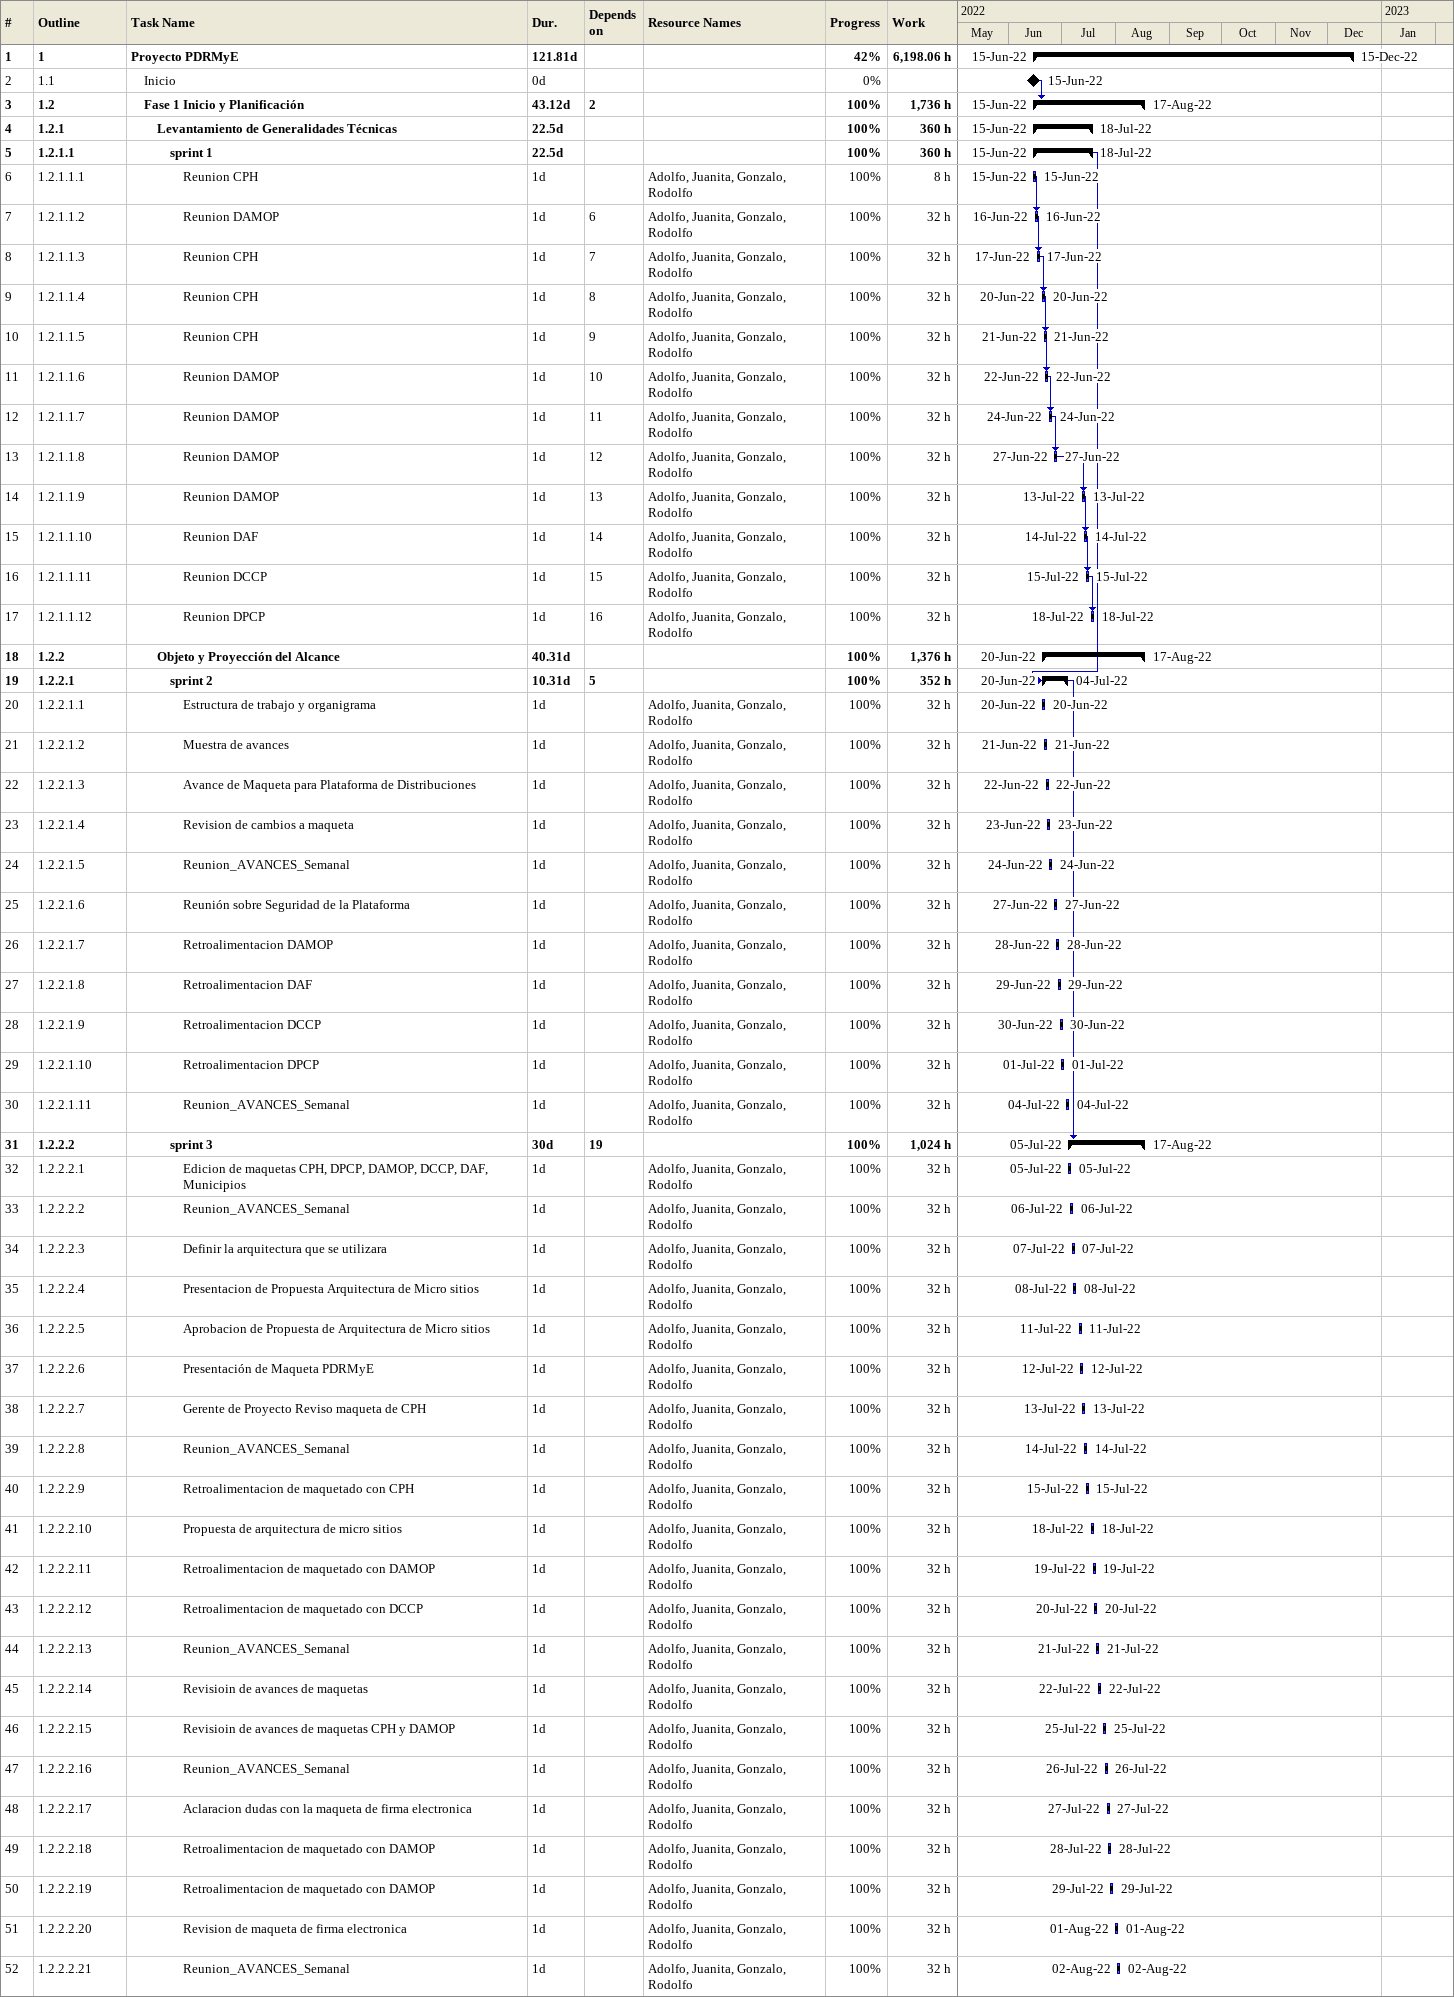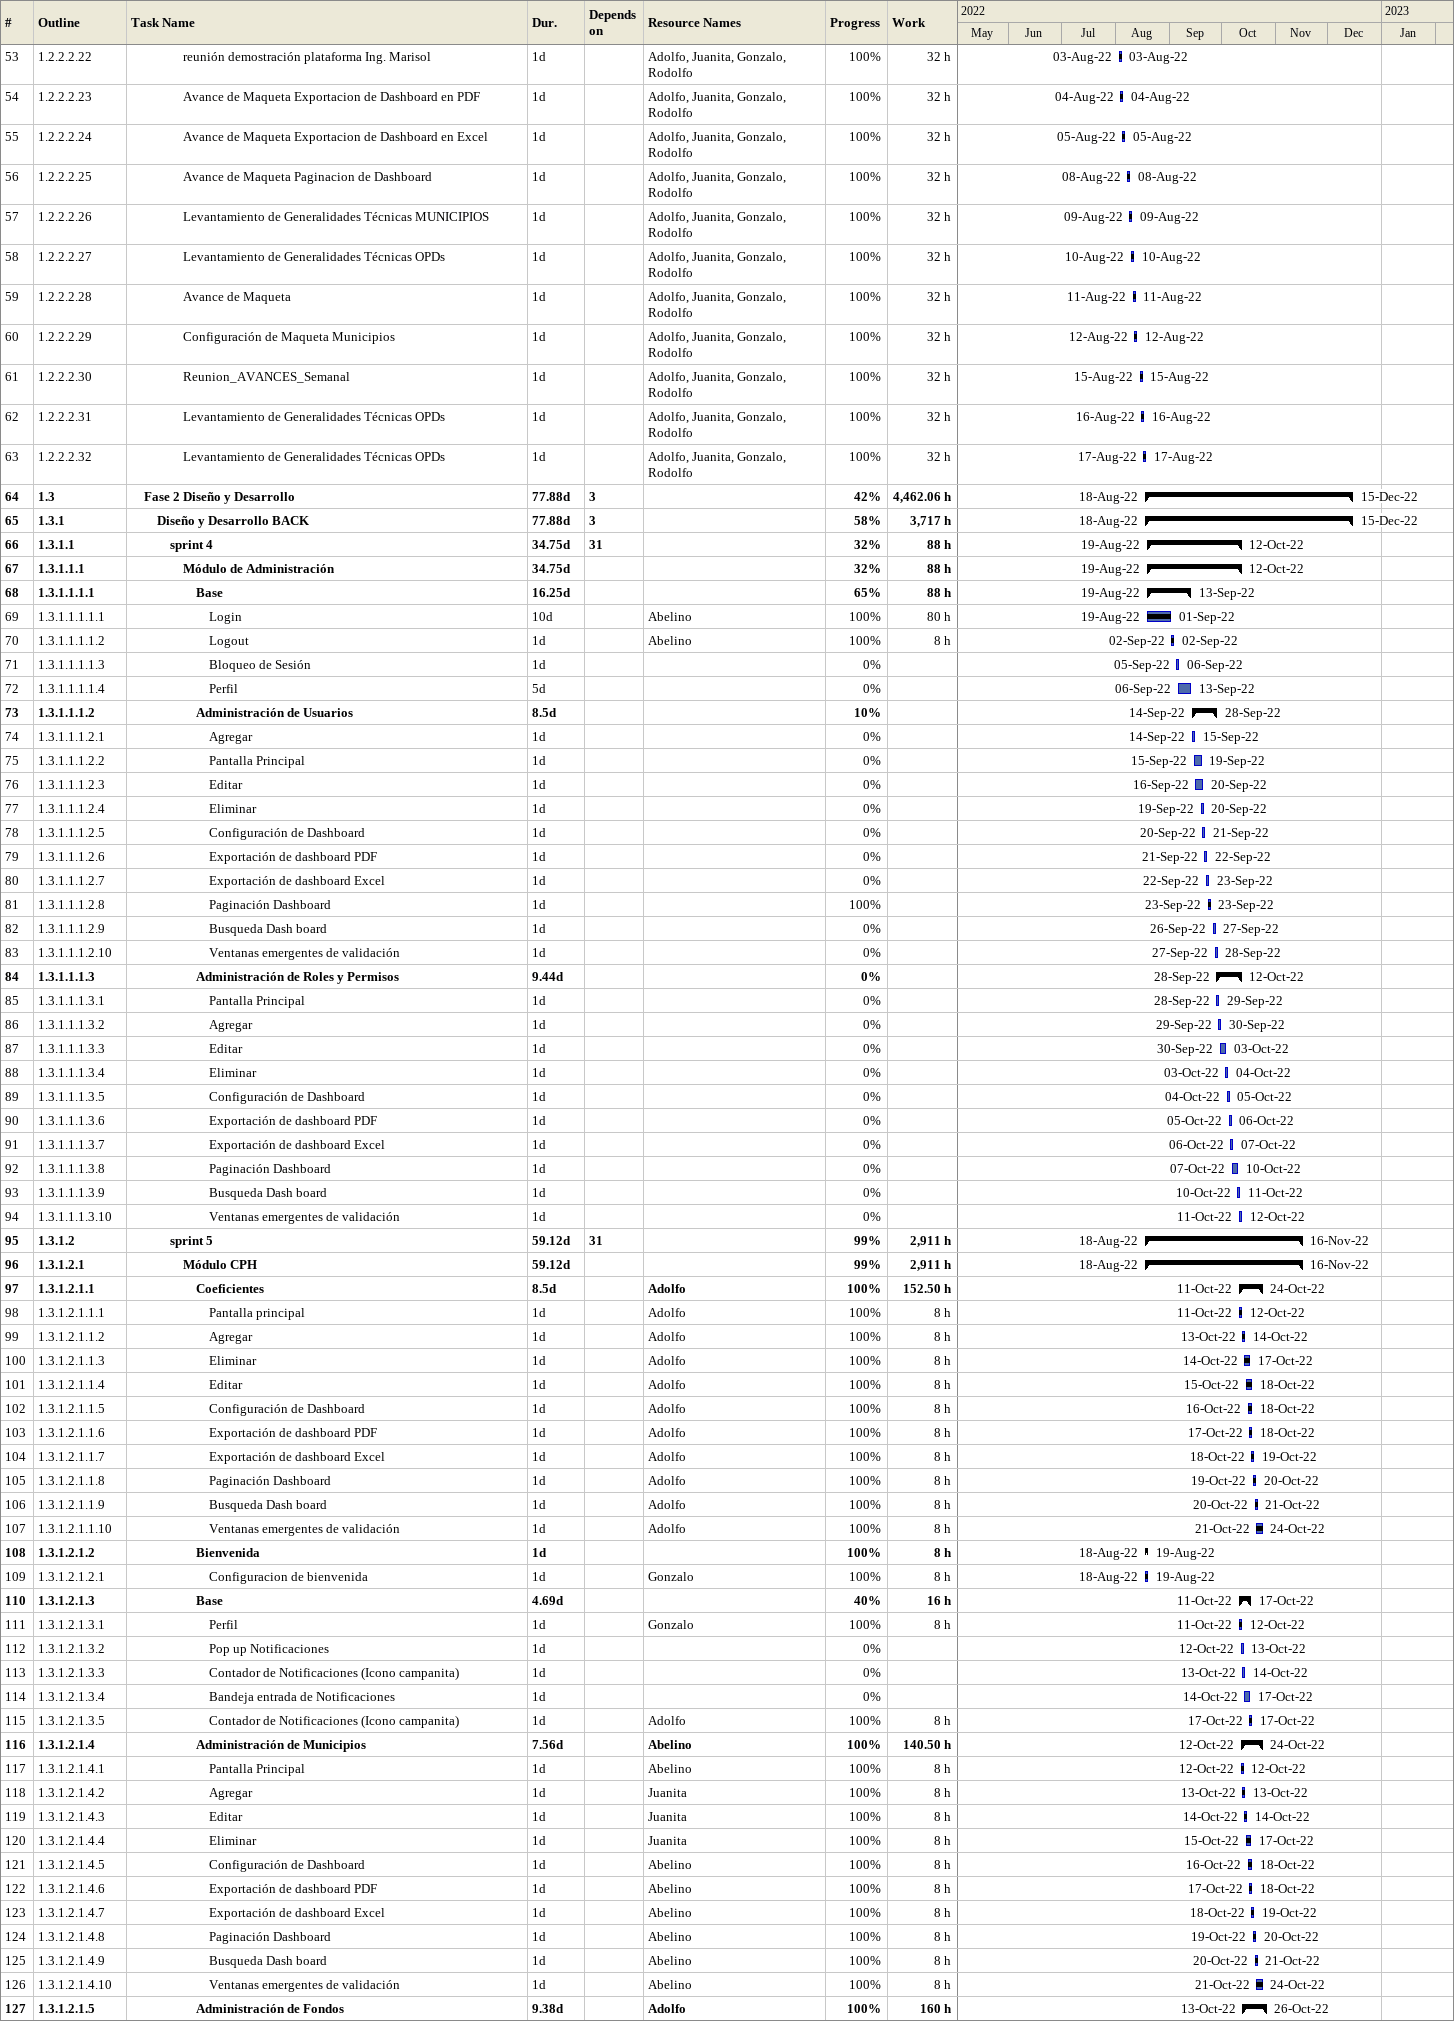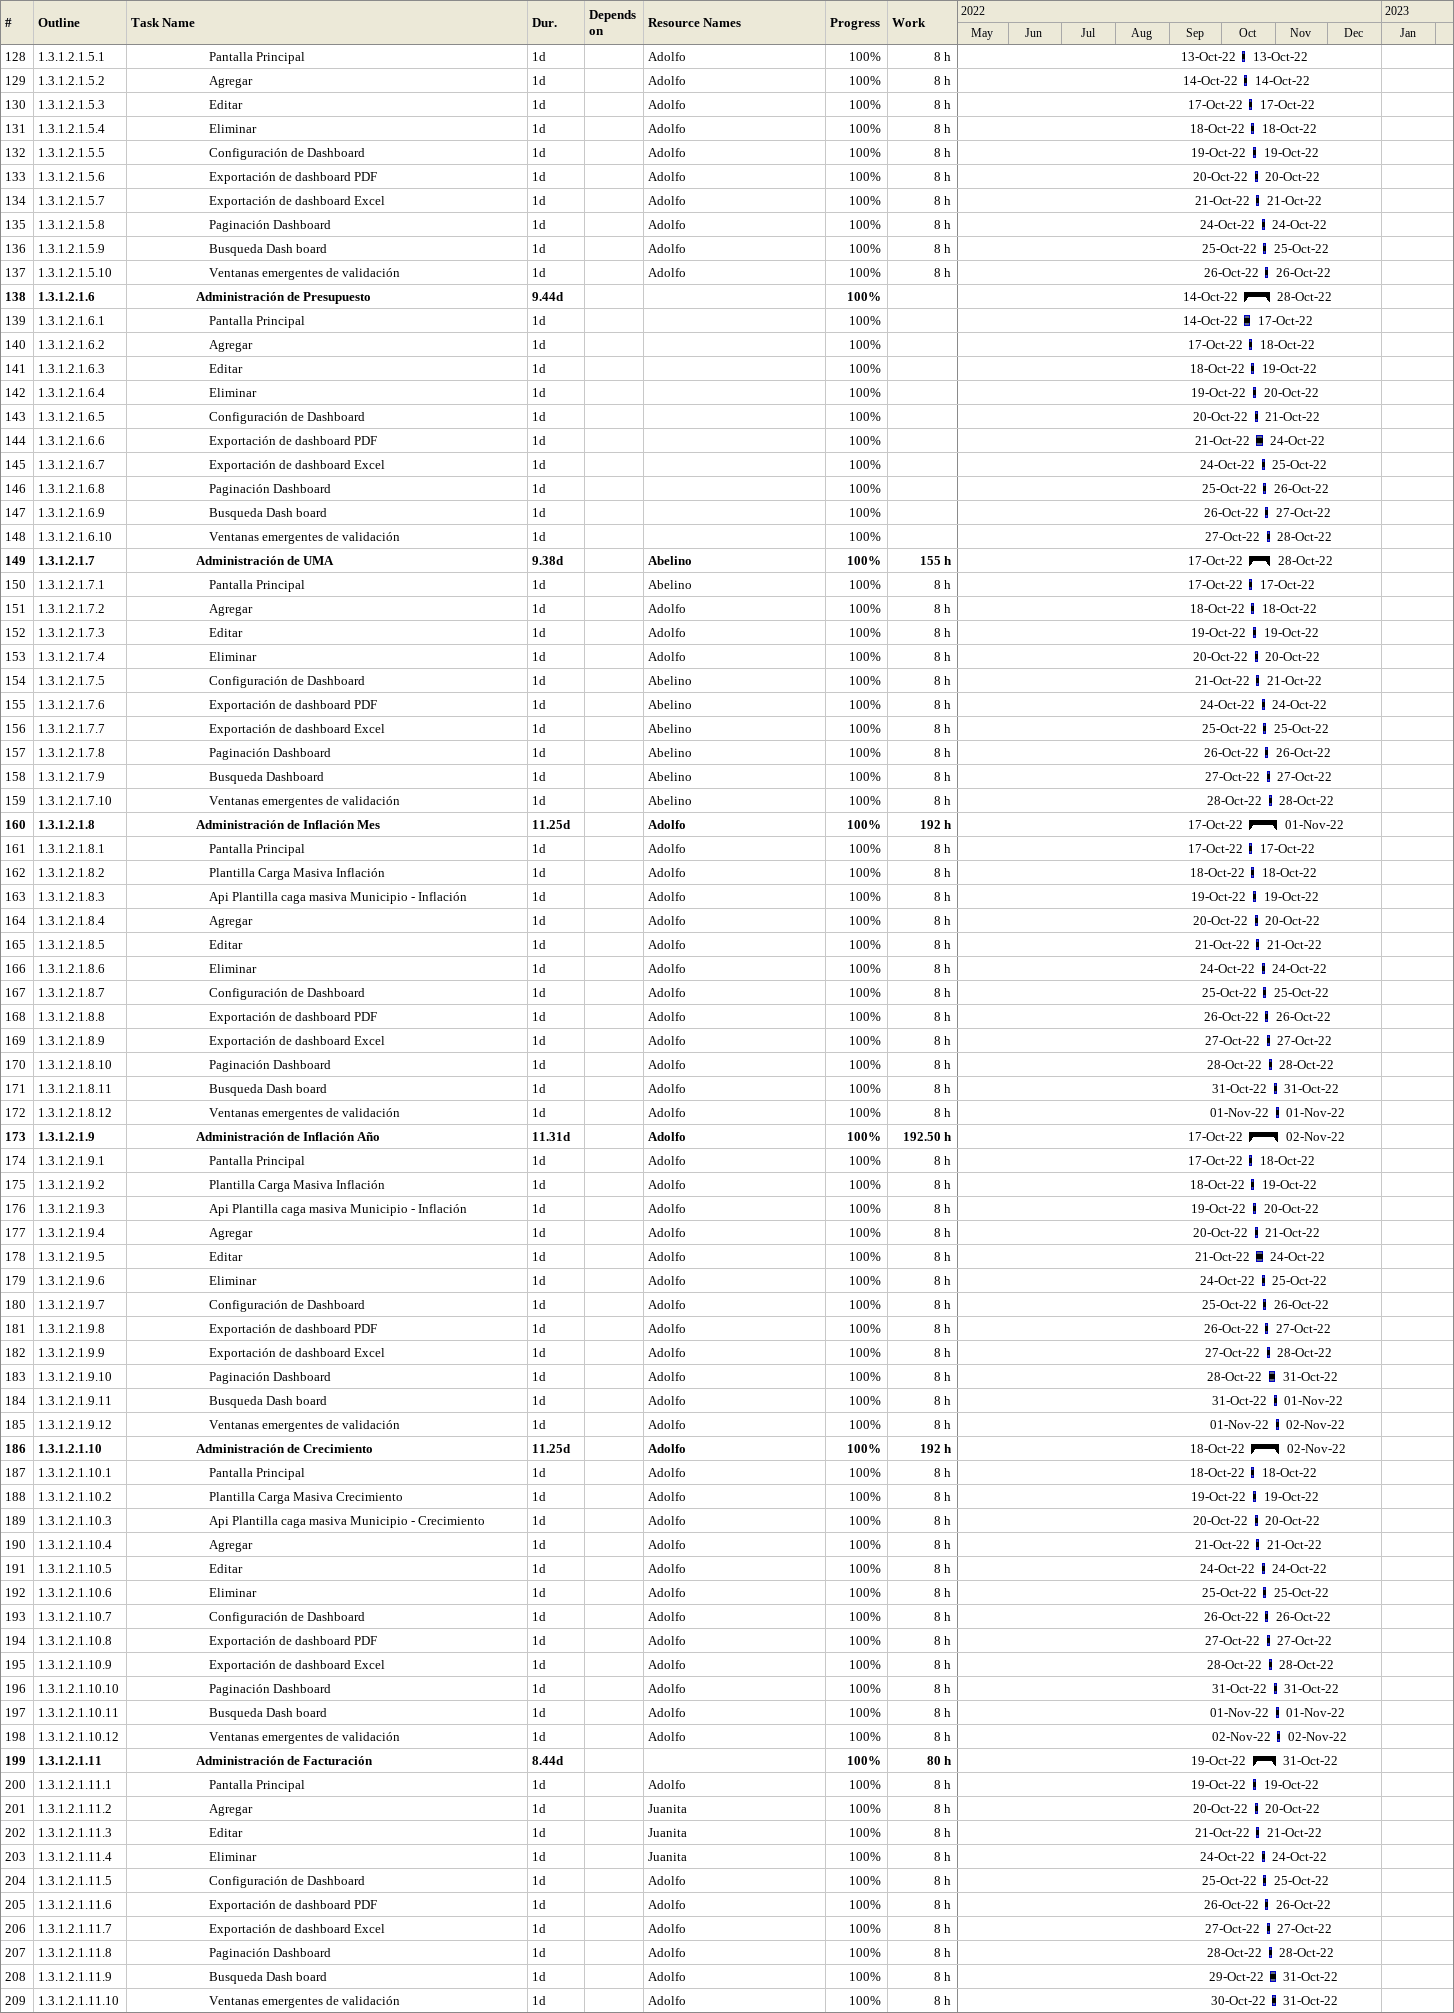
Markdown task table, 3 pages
| ID | WBS | Task | Duration | Start | Finish | Predecessors | Resources | % complete | Work (h) |
|---|---|---|---|---|---|---|---|---|---|
| 1 | 1 | **Proyecto PDRMyE** | 121.81d | 2022-06-15 | 2022-12-15 |  |  | 42 | 6198.06 |
| 2 | 1.1 | Inicio | 0d | 2022-06-15 | 2022-06-15 |  |  | 0 |  |
| 3 | 1.2 | **Fase 1 Inicio y Planificación** | 43.12d | 2022-06-15 | 2022-08-17 | 2 |  | 100 | 1736 |
| 4 | 1.2.1 | **Levantamiento de Generalidades Técnicas** | 22.5d | 2022-06-15 | 2022-07-18 |  |  | 100 | 360 |
| 5 | 1.2.1.1 | **sprint 1** | 22.5d | 2022-06-15 | 2022-07-18 |  |  | 100 | 360 |
| 6 | 1.2.1.1.1 | Reunion CPH | 1d | 2022-06-15 | 2022-06-15 |  | Adolfo, Juanita, Gonzalo, Rodolfo | 100 | 8 |
| 7 | 1.2.1.1.2 | Reunion DAMOP | 1d | 2022-06-16 | 2022-06-16 | 6 | Adolfo, Juanita, Gonzalo, Rodolfo | 100 | 32 |
| 8 | 1.2.1.1.3 | Reunion CPH | 1d | 2022-06-17 | 2022-06-17 | 7 | Adolfo, Juanita, Gonzalo, Rodolfo | 100 | 32 |
| 9 | 1.2.1.1.4 | Reunion CPH | 1d | 2022-06-20 | 2022-06-20 | 8 | Adolfo, Juanita, Gonzalo, Rodolfo | 100 | 32 |
| 10 | 1.2.1.1.5 | Reunion CPH | 1d | 2022-06-21 | 2022-06-21 | 9 | Adolfo, Juanita, Gonzalo, Rodolfo | 100 | 32 |
| 11 | 1.2.1.1.6 | Reunion DAMOP | 1d | 2022-06-22 | 2022-06-22 | 10 | Adolfo, Juanita, Gonzalo, Rodolfo | 100 | 32 |
| 12 | 1.2.1.1.7 | Reunion DAMOP | 1d | 2022-06-24 | 2022-06-24 | 11 | Adolfo, Juanita, Gonzalo, Rodolfo | 100 | 32 |
| 13 | 1.2.1.1.8 | Reunion DAMOP | 1d | 2022-06-27 | 2022-06-27 | 12 | Adolfo, Juanita, Gonzalo, Rodolfo | 100 | 32 |
| 14 | 1.2.1.1.9 | Reunion DAMOP | 1d | 2022-07-13 | 2022-07-13 | 13 | Adolfo, Juanita, Gonzalo, Rodolfo | 100 | 32 |
| 15 | 1.2.1.1.10 | Reunion DAF | 1d | 2022-07-14 | 2022-07-14 | 14 | Adolfo, Juanita, Gonzalo, Rodolfo | 100 | 32 |
| 16 | 1.2.1.1.11 | Reunion DCCP | 1d | 2022-07-15 | 2022-07-15 | 15 | Adolfo, Juanita, Gonzalo, Rodolfo | 100 | 32 |
| 17 | 1.2.1.1.12 | Reunion DPCP | 1d | 2022-07-18 | 2022-07-18 | 16 | Adolfo, Juanita, Gonzalo, Rodolfo | 100 | 32 |
| 18 | 1.2.2 | **Objeto y Proyección del Alcance** | 40.31d | 2022-06-20 | 2022-08-17 |  |  | 100 | 1376 |
| 19 | 1.2.2.1 | **sprint 2** | 10.31d | 2022-06-20 | 2022-07-04 | 5 |  | 100 | 352 |
| 20 | 1.2.2.1.1 | Estructura de trabajo y organigrama | 1d | 2022-06-20 | 2022-06-20 |  | Adolfo, Juanita, Gonzalo, Rodolfo | 100 | 32 |
| 21 | 1.2.2.1.2 | Muestra de avances | 1d | 2022-06-21 | 2022-06-21 |  | Adolfo, Juanita, Gonzalo, Rodolfo | 100 | 32 |
| 22 | 1.2.2.1.3 | Avance de Maqueta para Plataforma de Distribuciones | 1d | 2022-06-22 | 2022-06-22 |  | Adolfo, Juanita, Gonzalo, Rodolfo | 100 | 32 |
| 23 | 1.2.2.1.4 | Revision de cambios a maqueta | 1d | 2022-06-23 | 2022-06-23 |  | Adolfo, Juanita, Gonzalo, Rodolfo | 100 | 32 |
| 24 | 1.2.2.1.5 | Reunion_AVANCES_Semanal | 1d | 2022-06-24 | 2022-06-24 |  | Adolfo, Juanita, Gonzalo, Rodolfo | 100 | 32 |
| 25 | 1.2.2.1.6 | Reunión sobre Seguridad de la Plataforma | 1d | 2022-06-27 | 2022-06-27 |  | Adolfo, Juanita, Gonzalo, Rodolfo | 100 | 32 |
| 26 | 1.2.2.1.7 | Retroalimentacion DAMOP | 1d | 2022-06-28 | 2022-06-28 |  | Adolfo, Juanita, Gonzalo, Rodolfo | 100 | 32 |
| 27 | 1.2.2.1.8 | Retroalimentacion DAF | 1d | 2022-06-29 | 2022-06-29 |  | Adolfo, Juanita, Gonzalo, Rodolfo | 100 | 32 |
| 28 | 1.2.2.1.9 | Retroalimentacion DCCP | 1d | 2022-06-30 | 2022-06-30 |  | Adolfo, Juanita, Gonzalo, Rodolfo | 100 | 32 |
| 29 | 1.2.2.1.10 | Retroalimentacion DPCP | 1d | 2022-07-01 | 2022-07-01 |  | Adolfo, Juanita, Gonzalo, Rodolfo | 100 | 32 |
| 30 | 1.2.2.1.11 | Reunion_AVANCES_Semanal | 1d | 2022-07-04 | 2022-07-04 |  | Adolfo, Juanita, Gonzalo, Rodolfo | 100 | 32 |
| 31 | 1.2.2.2 | **sprint 3** | 30d | 2022-07-05 | 2022-08-17 | 19 |  | 100 | 1024 |
| 32 | 1.2.2.2.1 | Edicion de maquetas CPH, DPCP, DAMOP, DCCP, DAF, Municipios | 1d | 2022-07-05 | 2022-07-05 |  | Adolfo, Juanita, Gonzalo, Rodolfo | 100 | 32 |
| 33 | 1.2.2.2.2 | Reunion_AVANCES_Semanal | 1d | 2022-07-06 | 2022-07-06 |  | Adolfo, Juanita, Gonzalo, Rodolfo | 100 | 32 |
| 34 | 1.2.2.2.3 | Definir la arquitectura que se utilizara | 1d | 2022-07-07 | 2022-07-07 |  | Adolfo, Juanita, Gonzalo, Rodolfo | 100 | 32 |
| 35 | 1.2.2.2.4 | Presentacion de Propuesta Arquitectura de Micro sitios | 1d | 2022-07-08 | 2022-07-08 |  | Adolfo, Juanita, Gonzalo, Rodolfo | 100 | 32 |
| 36 | 1.2.2.2.5 | Aprobacion de Propuesta de Arquitectura de Micro sitios | 1d | 2022-07-11 | 2022-07-11 |  | Adolfo, Juanita, Gonzalo, Rodolfo | 100 | 32 |
| 37 | 1.2.2.2.6 | Presentación de Maqueta PDRMyE | 1d | 2022-07-12 | 2022-07-12 |  | Adolfo, Juanita, Gonzalo, Rodolfo | 100 | 32 |
| 38 | 1.2.2.2.7 | Gerente de Proyecto Reviso maqueta de CPH | 1d | 2022-07-13 | 2022-07-13 |  | Adolfo, Juanita, Gonzalo, Rodolfo | 100 | 32 |
| 39 | 1.2.2.2.8 | Reunion_AVANCES_Semanal | 1d | 2022-07-14 | 2022-07-14 |  | Adolfo, Juanita, Gonzalo, Rodolfo | 100 | 32 |
| 40 | 1.2.2.2.9 | Retroalimentacion de maquetado con CPH | 1d | 2022-07-15 | 2022-07-15 |  | Adolfo, Juanita, Gonzalo, Rodolfo | 100 | 32 |
| 41 | 1.2.2.2.10 | Propuesta de arquitectura de micro sitios | 1d | 2022-07-18 | 2022-07-18 |  | Adolfo, Juanita, Gonzalo, Rodolfo | 100 | 32 |
| 42 | 1.2.2.2.11 | Retroalimentacion de maquetado con DAMOP | 1d | 2022-07-19 | 2022-07-19 |  | Adolfo, Juanita, Gonzalo, Rodolfo | 100 | 32 |
| 43 | 1.2.2.2.12 | Retroalimentacion de maquetado con DCCP | 1d | 2022-07-20 | 2022-07-20 |  | Adolfo, Juanita, Gonzalo, Rodolfo | 100 | 32 |
| 44 | 1.2.2.2.13 | Reunion_AVANCES_Semanal | 1d | 2022-07-21 | 2022-07-21 |  | Adolfo, Juanita, Gonzalo, Rodolfo | 100 | 32 |
| 45 | 1.2.2.2.14 | Revisioin de avances de maquetas | 1d | 2022-07-22 | 2022-07-22 |  | Adolfo, Juanita, Gonzalo, Rodolfo | 100 | 32 |
| 46 | 1.2.2.2.15 | Revisioin de avances de maquetas CPH y DAMOP | 1d | 2022-07-25 | 2022-07-25 |  | Adolfo, Juanita, Gonzalo, Rodolfo | 100 | 32 |
| 47 | 1.2.2.2.16 | Reunion_AVANCES_Semanal | 1d | 2022-07-26 | 2022-07-26 |  | Adolfo, Juanita, Gonzalo, Rodolfo | 100 | 32 |
| 48 | 1.2.2.2.17 | Aclaracion dudas con la maqueta de firma electronica | 1d | 2022-07-27 | 2022-07-27 |  | Adolfo, Juanita, Gonzalo, Rodolfo | 100 | 32 |
| 49 | 1.2.2.2.18 | Retroalimentacion de maquetado con DAMOP | 1d | 2022-07-28 | 2022-07-28 |  | Adolfo, Juanita, Gonzalo, Rodolfo | 100 | 32 |
| 50 | 1.2.2.2.19 | Retroalimentacion de maquetado con DAMOP | 1d | 2022-07-29 | 2022-07-29 |  | Adolfo, Juanita, Gonzalo, Rodolfo | 100 | 32 |
| 51 | 1.2.2.2.20 | Revision de maqueta de firma electronica | 1d | 2022-08-01 | 2022-08-01 |  | Adolfo, Juanita, Gonzalo, Rodolfo | 100 | 32 |
| 52 | 1.2.2.2.21 | Reunion_AVANCES_Semanal | 1d | 2022-08-02 | 2022-08-02 |  | Adolfo, Juanita, Gonzalo, Rodolfo | 100 | 32 |
| 53 | 1.2.2.2.22 | reunión demostración plataforma Ing. Marisol | 1d | 2022-08-03 | 2022-08-03 |  | Adolfo, Juanita, Gonzalo, Rodolfo | 100 | 32 |
| 54 | 1.2.2.2.23 | Avance de Maqueta Exportacion de Dashboard en PDF | 1d | 2022-08-04 | 2022-08-04 |  | Adolfo, Juanita, Gonzalo, Rodolfo | 100 | 32 |
| 55 | 1.2.2.2.24 | Avance de Maqueta Exportacion de Dashboard en Excel | 1d | 2022-08-05 | 2022-08-05 |  | Adolfo, Juanita, Gonzalo, Rodolfo | 100 | 32 |
| 56 | 1.2.2.2.25 | Avance de Maqueta Paginacion de Dashboard | 1d | 2022-08-08 | 2022-08-08 |  | Adolfo, Juanita, Gonzalo, Rodolfo | 100 | 32 |
| 57 | 1.2.2.2.26 | Levantamiento de Generalidades Técnicas MUNICIPIOS | 1d | 2022-08-09 | 2022-08-09 |  | Adolfo, Juanita, Gonzalo, Rodolfo | 100 | 32 |
| 58 | 1.2.2.2.27 | Levantamiento de Generalidades Técnicas OPDs | 1d | 2022-08-10 | 2022-08-10 |  | Adolfo, Juanita, Gonzalo, Rodolfo | 100 | 32 |
| 59 | 1.2.2.2.28 | Avance de Maqueta | 1d | 2022-08-11 | 2022-08-11 |  | Adolfo, Juanita, Gonzalo, Rodolfo | 100 | 32 |
| 60 | 1.2.2.2.29 | Configuración de Maqueta Municipios | 1d | 2022-08-12 | 2022-08-12 |  | Adolfo, Juanita, Gonzalo, Rodolfo | 100 | 32 |
| 61 | 1.2.2.2.30 | Reunion_AVANCES_Semanal | 1d | 2022-08-15 | 2022-08-15 |  | Adolfo, Juanita, Gonzalo, Rodolfo | 100 | 32 |
| 62 | 1.2.2.2.31 | Levantamiento de Generalidades Técnicas OPDs | 1d | 2022-08-16 | 2022-08-16 |  | Adolfo, Juanita, Gonzalo, Rodolfo | 100 | 32 |
| 63 | 1.2.2.2.32 | Levantamiento de Generalidades Técnicas OPDs | 1d | 2022-08-17 | 2022-08-17 |  | Adolfo, Juanita, Gonzalo, Rodolfo | 100 | 32 |
| 64 | 1.3 | **Fase 2 Diseño y Desarrollo** | 77.88d | 2022-08-18 | 2022-12-15 | 3 |  | 42 | 4462.06 |
| 65 | 1.3.1 | **Diseño y Desarrollo BACK** | 77.88d | 2022-08-18 | 2022-12-15 | 3 |  | 58 | 3717 |
| 66 | 1.3.1.1 | **sprint 4** | 34.75d | 2022-08-19 | 2022-10-12 | 31 |  | 32 | 88 |
| 67 | 1.3.1.1.1 | **Módulo de Administración** | 34.75d | 2022-08-19 | 2022-10-12 |  |  | 32 | 88 |
| 68 | 1.3.1.1.1.1 | **Base** | 16.25d | 2022-08-19 | 2022-09-13 |  |  | 65 | 88 |
| 69 | 1.3.1.1.1.1.1 | Login | 10d | 2022-08-19 | 2022-09-01 |  | Abelino | 100 | 80 |
| 70 | 1.3.1.1.1.1.2 | Logout | 1d | 2022-09-02 | 2022-09-02 |  | Abelino | 100 | 8 |
| 71 | 1.3.1.1.1.1.3 | Bloqueo de Sesión | 1d | 2022-09-05 | 2022-09-06 |  |  | 0 |  |
| 72 | 1.3.1.1.1.1.4 | Perfil | 5d | 2022-09-06 | 2022-09-13 |  |  | 0 |  |
| 73 | 1.3.1.1.1.2 | **Administración de Usuarios** | 8.5d | 2022-09-14 | 2022-09-28 |  |  | 10 |  |
| 74 | 1.3.1.1.1.2.1 | Agregar | 1d | 2022-09-14 | 2022-09-15 |  |  | 0 |  |
| 75 | 1.3.1.1.1.2.2 | Pantalla Principal | 1d | 2022-09-15 | 2022-09-19 |  |  | 0 |  |
| 76 | 1.3.1.1.1.2.3 | Editar | 1d | 2022-09-16 | 2022-09-20 |  |  | 0 |  |
| 77 | 1.3.1.1.1.2.4 | Eliminar | 1d | 2022-09-19 | 2022-09-20 |  |  | 0 |  |
| 78 | 1.3.1.1.1.2.5 | Configuración de Dashboard | 1d | 2022-09-20 | 2022-09-21 |  |  | 0 |  |
| 79 | 1.3.1.1.1.2.6 | Exportación de dashboard PDF | 1d | 2022-09-21 | 2022-09-22 |  |  | 0 |  |
| 80 | 1.3.1.1.1.2.7 | Exportación de dashboard Excel | 1d | 2022-09-22 | 2022-09-23 |  |  | 0 |  |
| 81 | 1.3.1.1.1.2.8 | Paginación Dashboard | 1d | 2022-09-23 | 2022-09-23 |  |  | 100 |  |
| 82 | 1.3.1.1.1.2.9 | Busqueda Dash board | 1d | 2022-09-26 | 2022-09-27 |  |  | 0 |  |
| 83 | 1.3.1.1.1.2.10 | Ventanas emergentes de validación | 1d | 2022-09-27 | 2022-09-28 |  |  | 0 |  |
| 84 | 1.3.1.1.1.3 | **Administración de Roles y Permisos** | 9.44d | 2022-09-28 | 2022-10-12 |  |  | 0 |  |
| 85 | 1.3.1.1.1.3.1 | Pantalla Principal | 1d | 2022-09-28 | 2022-09-29 |  |  | 0 |  |
| 86 | 1.3.1.1.1.3.2 | Agregar | 1d | 2022-09-29 | 2022-09-30 |  |  | 0 |  |
| 87 | 1.3.1.1.1.3.3 | Editar | 1d | 2022-09-30 | 2022-10-03 |  |  | 0 |  |
| 88 | 1.3.1.1.1.3.4 | Eliminar | 1d | 2022-10-03 | 2022-10-04 |  |  | 0 |  |
| 89 | 1.3.1.1.1.3.5 | Configuración de Dashboard | 1d | 2022-10-04 | 2022-10-05 |  |  | 0 |  |
| 90 | 1.3.1.1.1.3.6 | Exportación de dashboard PDF | 1d | 2022-10-05 | 2022-10-06 |  |  | 0 |  |
| 91 | 1.3.1.1.1.3.7 | Exportación de dashboard Excel | 1d | 2022-10-06 | 2022-10-07 |  |  | 0 |  |
| 92 | 1.3.1.1.1.3.8 | Paginación Dashboard | 1d | 2022-10-07 | 2022-10-10 |  |  | 0 |  |
| 93 | 1.3.1.1.1.3.9 | Busqueda Dash board | 1d | 2022-10-10 | 2022-10-11 |  |  | 0 |  |
| 94 | 1.3.1.1.1.3.10 | Ventanas emergentes de validación | 1d | 2022-10-11 | 2022-10-12 |  |  | 0 |  |
| 95 | 1.3.1.2 | **sprint 5** | 59.12d | 2022-08-18 | 2022-11-16 | 31 |  | 99 | 2911 |
| 96 | 1.3.1.2.1 | **Módulo CPH** | 59.12d | 2022-08-18 | 2022-11-16 |  |  | 99 | 2911 |
| 97 | 1.3.1.2.1.1 | **Coeficientes** | 8.5d | 2022-10-11 | 2022-10-24 |  | Adolfo | 100 | 152.50 |
| 98 | 1.3.1.2.1.1.1 | Pantalla principal | 1d | 2022-10-11 | 2022-10-12 |  | Adolfo | 100 | 8 |
| 99 | 1.3.1.2.1.1.2 | Agregar | 1d | 2022-10-13 | 2022-10-14 |  | Adolfo | 100 | 8 |
| 100 | 1.3.1.2.1.1.3 | Eliminar | 1d | 2022-10-14 | 2022-10-17 |  | Adolfo | 100 | 8 |
| 101 | 1.3.1.2.1.1.4 | Editar | 1d | 2022-10-15 | 2022-10-18 |  | Adolfo | 100 | 8 |
| 102 | 1.3.1.2.1.1.5 | Configuración de Dashboard | 1d | 2022-10-16 | 2022-10-18 |  | Adolfo | 100 | 8 |
| 103 | 1.3.1.2.1.1.6 | Exportación de dashboard PDF | 1d | 2022-10-17 | 2022-10-18 |  | Adolfo | 100 | 8 |
| 104 | 1.3.1.2.1.1.7 | Exportación de dashboard Excel | 1d | 2022-10-18 | 2022-10-19 |  | Adolfo | 100 | 8 |
| 105 | 1.3.1.2.1.1.8 | Paginación Dashboard | 1d | 2022-10-19 | 2022-10-20 |  | Adolfo | 100 | 8 |
| 106 | 1.3.1.2.1.1.9 | Busqueda Dash board | 1d | 2022-10-20 | 2022-10-21 |  | Adolfo | 100 | 8 |
| 107 | 1.3.1.2.1.1.10 | Ventanas emergentes de validación | 1d | 2022-10-21 | 2022-10-24 |  | Adolfo | 100 | 8 |
| 108 | 1.3.1.2.1.2 | **Bienvenida** | 1d | 2022-08-18 | 2022-08-19 |  |  | 100 | 8 |
| 109 | 1.3.1.2.1.2.1 | Configuracion de bienvenida | 1d | 2022-08-18 | 2022-08-19 |  | Gonzalo | 100 | 8 |
| 110 | 1.3.1.2.1.3 | **Base** | 4.69d | 2022-10-11 | 2022-10-17 |  |  | 40 | 16 |
| 111 | 1.3.1.2.1.3.1 | Perfil | 1d | 2022-10-11 | 2022-10-12 |  | Gonzalo | 100 | 8 |
| 112 | 1.3.1.2.1.3.2 | Pop up Notificaciones | 1d | 2022-10-12 | 2022-10-13 |  |  | 0 |  |
| 113 | 1.3.1.2.1.3.3 | Contador de Notificaciones (Icono campanita) | 1d | 2022-10-13 | 2022-10-14 |  |  | 0 |  |
| 114 | 1.3.1.2.1.3.4 | Bandeja entrada de Notificaciones | 1d | 2022-10-14 | 2022-10-17 |  |  | 0 |  |
| 115 | 1.3.1.2.1.3.5 | Contador de Notificaciones (Icono campanita) | 1d | 2022-10-17 | 2022-10-17 |  | Adolfo | 100 | 8 |
| 116 | 1.3.1.2.1.4 | **Administración de Municipios** | 7.56d | 2022-10-12 | 2022-10-24 |  | Abelino | 100 | 140.50 |
| 117 | 1.3.1.2.1.4.1 | Pantalla Principal | 1d | 2022-10-12 | 2022-10-12 |  | Abelino | 100 | 8 |
| 118 | 1.3.1.2.1.4.2 | Agregar | 1d | 2022-10-13 | 2022-10-13 |  | Juanita | 100 | 8 |
| 119 | 1.3.1.2.1.4.3 | Editar | 1d | 2022-10-14 | 2022-10-14 |  | Juanita | 100 | 8 |
| 120 | 1.3.1.2.1.4.4 | Eliminar | 1d | 2022-10-15 | 2022-10-17 |  | Juanita | 100 | 8 |
| 121 | 1.3.1.2.1.4.5 | Configuración de Dashboard | 1d | 2022-10-16 | 2022-10-18 |  | Abelino | 100 | 8 |
| 122 | 1.3.1.2.1.4.6 | Exportación de dashboard PDF | 1d | 2022-10-17 | 2022-10-18 |  | Abelino | 100 | 8 |
| 123 | 1.3.1.2.1.4.7 | Exportación de dashboard Excel | 1d | 2022-10-18 | 2022-10-19 |  | Abelino | 100 | 8 |
| 124 | 1.3.1.2.1.4.8 | Paginación Dashboard | 1d | 2022-10-19 | 2022-10-20 |  | Abelino | 100 | 8 |
| 125 | 1.3.1.2.1.4.9 | Busqueda Dash board | 1d | 2022-10-20 | 2022-10-21 |  | Abelino | 100 | 8 |
| 126 | 1.3.1.2.1.4.10 | Ventanas emergentes de validación | 1d | 2022-10-21 | 2022-10-24 |  | Abelino | 100 | 8 |
| 127 | 1.3.1.2.1.5 | **Administración de Fondos** | 9.38d | 2022-10-13 | 2022-10-26 |  | Adolfo | 100 | 160 |
| 128 | 1.3.1.2.1.5.1 | Pantalla Principal | 1d | 2022-10-13 | 2022-10-13 |  | Adolfo | 100 | 8 |
| 129 | 1.3.1.2.1.5.2 | Agregar | 1d | 2022-10-14 | 2022-10-14 |  | Adolfo | 100 | 8 |
| 130 | 1.3.1.2.1.5.3 | Editar | 1d | 2022-10-17 | 2022-10-17 |  | Adolfo | 100 | 8 |
| 131 | 1.3.1.2.1.5.4 | Eliminar | 1d | 2022-10-18 | 2022-10-18 |  | Adolfo | 100 | 8 |
| 132 | 1.3.1.2.1.5.5 | Configuración de Dashboard | 1d | 2022-10-19 | 2022-10-19 |  | Adolfo | 100 | 8 |
| 133 | 1.3.1.2.1.5.6 | Exportación de dashboard PDF | 1d | 2022-10-20 | 2022-10-20 |  | Adolfo | 100 | 8 |
| 134 | 1.3.1.2.1.5.7 | Exportación de dashboard Excel | 1d | 2022-10-21 | 2022-10-21 |  | Adolfo | 100 | 8 |
| 135 | 1.3.1.2.1.5.8 | Paginación Dashboard | 1d | 2022-10-24 | 2022-10-24 |  | Adolfo | 100 | 8 |
| 136 | 1.3.1.2.1.5.9 | Busqueda Dash board | 1d | 2022-10-25 | 2022-10-25 |  | Adolfo | 100 | 8 |
| 137 | 1.3.1.2.1.5.10 | Ventanas emergentes de validación | 1d | 2022-10-26 | 2022-10-26 |  | Adolfo | 100 | 8 |
| 138 | 1.3.1.2.1.6 | **Administración de Presupuesto** | 9.44d | 2022-10-14 | 2022-10-28 |  |  | 100 |  |
| 139 | 1.3.1.2.1.6.1 | Pantalla Principal | 1d | 2022-10-14 | 2022-10-17 |  |  | 100 |  |
| 140 | 1.3.1.2.1.6.2 | Agregar | 1d | 2022-10-17 | 2022-10-18 |  |  | 100 |  |
| 141 | 1.3.1.2.1.6.3 | Editar | 1d | 2022-10-18 | 2022-10-19 |  |  | 100 |  |
| 142 | 1.3.1.2.1.6.4 | Eliminar | 1d | 2022-10-19 | 2022-10-20 |  |  | 100 |  |
| 143 | 1.3.1.2.1.6.5 | Configuración de Dashboard | 1d | 2022-10-20 | 2022-10-21 |  |  | 100 |  |
| 144 | 1.3.1.2.1.6.6 | Exportación de dashboard PDF | 1d | 2022-10-21 | 2022-10-24 |  |  | 100 |  |
| 145 | 1.3.1.2.1.6.7 | Exportación de dashboard Excel | 1d | 2022-10-24 | 2022-10-25 |  |  | 100 |  |
| 146 | 1.3.1.2.1.6.8 | Paginación Dashboard | 1d | 2022-10-25 | 2022-10-26 |  |  | 100 |  |
| 147 | 1.3.1.2.1.6.9 | Busqueda Dash board | 1d | 2022-10-26 | 2022-10-27 |  |  | 100 |  |
| 148 | 1.3.1.2.1.6.10 | Ventanas emergentes de validación | 1d | 2022-10-27 | 2022-10-28 |  |  | 100 |  |
| 149 | 1.3.1.2.1.7 | **Administración de UMA** | 9.38d | 2022-10-17 | 2022-10-28 |  | Abelino | 100 | 155 |
| 150 | 1.3.1.2.1.7.1 | Pantalla Principal | 1d | 2022-10-17 | 2022-10-17 |  | Abelino | 100 | 8 |
| 151 | 1.3.1.2.1.7.2 | Agregar | 1d | 2022-10-18 | 2022-10-18 |  | Adolfo | 100 | 8 |
| 152 | 1.3.1.2.1.7.3 | Editar | 1d | 2022-10-19 | 2022-10-19 |  | Adolfo | 100 | 8 |
| 153 | 1.3.1.2.1.7.4 | Eliminar | 1d | 2022-10-20 | 2022-10-20 |  | Adolfo | 100 | 8 |
| 154 | 1.3.1.2.1.7.5 | Configuración de Dashboard | 1d | 2022-10-21 | 2022-10-21 |  | Abelino | 100 | 8 |
| 155 | 1.3.1.2.1.7.6 | Exportación de dashboard PDF | 1d | 2022-10-24 | 2022-10-24 |  | Abelino | 100 | 8 |
| 156 | 1.3.1.2.1.7.7 | Exportación de dashboard Excel | 1d | 2022-10-25 | 2022-10-25 |  | Abelino | 100 | 8 |
| 157 | 1.3.1.2.1.7.8 | Paginación Dashboard | 1d | 2022-10-26 | 2022-10-26 |  | Abelino | 100 | 8 |
| 158 | 1.3.1.2.1.7.9 | Busqueda Dashboard | 1d | 2022-10-27 | 2022-10-27 |  | Abelino | 100 | 8 |
| 159 | 1.3.1.2.1.7.10 | Ventanas emergentes de validación | 1d | 2022-10-28 | 2022-10-28 |  | Abelino | 100 | 8 |
| 160 | 1.3.1.2.1.8 | **Administración de Inflación Mes** | 11.25d | 2022-10-17 | 2022-11-01 |  | Adolfo | 100 | 192 |
| 161 | 1.3.1.2.1.8.1 | Pantalla Principal | 1d | 2022-10-17 | 2022-10-17 |  | Adolfo | 100 | 8 |
| 162 | 1.3.1.2.1.8.2 | Plantilla Carga Masiva Inflación | 1d | 2022-10-18 | 2022-10-18 |  | Adolfo | 100 | 8 |
| 163 | 1.3.1.2.1.8.3 | Api Plantilla caga masiva Municipio - Inflación | 1d | 2022-10-19 | 2022-10-19 |  | Adolfo | 100 | 8 |
| 164 | 1.3.1.2.1.8.4 | Agregar | 1d | 2022-10-20 | 2022-10-20 |  | Adolfo | 100 | 8 |
| 165 | 1.3.1.2.1.8.5 | Editar | 1d | 2022-10-21 | 2022-10-21 |  | Adolfo | 100 | 8 |
| 166 | 1.3.1.2.1.8.6 | Eliminar | 1d | 2022-10-24 | 2022-10-24 |  | Adolfo | 100 | 8 |
| 167 | 1.3.1.2.1.8.7 | Configuración de Dashboard | 1d | 2022-10-25 | 2022-10-25 |  | Adolfo | 100 | 8 |
| 168 | 1.3.1.2.1.8.8 | Exportación de dashboard PDF | 1d | 2022-10-26 | 2022-10-26 |  | Adolfo | 100 | 8 |
| 169 | 1.3.1.2.1.8.9 | Exportación de dashboard Excel | 1d | 2022-10-27 | 2022-10-27 |  | Adolfo | 100 | 8 |
| 170 | 1.3.1.2.1.8.10 | Paginación Dashboard | 1d | 2022-10-28 | 2022-10-28 |  | Adolfo | 100 | 8 |
| 171 | 1.3.1.2.1.8.11 | Busqueda Dash board | 1d | 2022-10-31 | 2022-10-31 |  | Adolfo | 100 | 8 |
| 172 | 1.3.1.2.1.8.12 | Ventanas emergentes de validación | 1d | 2022-11-01 | 2022-11-01 |  | Adolfo | 100 | 8 |
| 173 | 1.3.1.2.1.9 | **Administración de Inflación Año** | 11.31d | 2022-10-17 | 2022-11-02 |  | Adolfo | 100 | 192.50 |
| 174 | 1.3.1.2.1.9.1 | Pantalla Principal | 1d | 2022-10-17 | 2022-10-18 |  | Adolfo | 100 | 8 |
| 175 | 1.3.1.2.1.9.2 | Plantilla Carga Masiva Inflación | 1d | 2022-10-18 | 2022-10-19 |  | Adolfo | 100 | 8 |
| 176 | 1.3.1.2.1.9.3 | Api Plantilla caga masiva Municipio - Inflación | 1d | 2022-10-19 | 2022-10-20 |  | Adolfo | 100 | 8 |
| 177 | 1.3.1.2.1.9.4 | Agregar | 1d | 2022-10-20 | 2022-10-21 |  | Adolfo | 100 | 8 |
| 178 | 1.3.1.2.1.9.5 | Editar | 1d | 2022-10-21 | 2022-10-24 |  | Adolfo | 100 | 8 |
| 179 | 1.3.1.2.1.9.6 | Eliminar | 1d | 2022-10-24 | 2022-10-25 |  | Adolfo | 100 | 8 |
| 180 | 1.3.1.2.1.9.7 | Configuración de Dashboard | 1d | 2022-10-25 | 2022-10-26 |  | Adolfo | 100 | 8 |
| 181 | 1.3.1.2.1.9.8 | Exportación de dashboard PDF | 1d | 2022-10-26 | 2022-10-27 |  | Adolfo | 100 | 8 |
| 182 | 1.3.1.2.1.9.9 | Exportación de dashboard Excel | 1d | 2022-10-27 | 2022-10-28 |  | Adolfo | 100 | 8 |
| 183 | 1.3.1.2.1.9.10 | Paginación Dashboard | 1d | 2022-10-28 | 2022-10-31 |  | Adolfo | 100 | 8 |
| 184 | 1.3.1.2.1.9.11 | Busqueda Dash board | 1d | 2022-10-31 | 2022-11-01 |  | Adolfo | 100 | 8 |
| 185 | 1.3.1.2.1.9.12 | Ventanas emergentes de validación | 1d | 2022-11-01 | 2022-11-02 |  | Adolfo | 100 | 8 |
| 186 | 1.3.1.2.1.10 | **Administración de Crecimiento** | 11.25d | 2022-10-18 | 2022-11-02 |  | Adolfo | 100 | 192 |
| 187 | 1.3.1.2.1.10.1 | Pantalla Principal | 1d | 2022-10-18 | 2022-10-18 |  | Adolfo | 100 | 8 |
| 188 | 1.3.1.2.1.10.2 | Plantilla Carga Masiva Crecimiento | 1d | 2022-10-19 | 2022-10-19 |  | Adolfo | 100 | 8 |
| 189 | 1.3.1.2.1.10.3 | Api Plantilla caga masiva Municipio - Crecimiento | 1d | 2022-10-20 | 2022-10-20 |  | Adolfo | 100 | 8 |
| 190 | 1.3.1.2.1.10.4 | Agregar | 1d | 2022-10-21 | 2022-10-21 |  | Adolfo | 100 | 8 |
| 191 | 1.3.1.2.1.10.5 | Editar | 1d | 2022-10-24 | 2022-10-24 |  | Adolfo | 100 | 8 |
| 192 | 1.3.1.2.1.10.6 | Eliminar | 1d | 2022-10-25 | 2022-10-25 |  | Adolfo | 100 | 8 |
| 193 | 1.3.1.2.1.10.7 | Configuración de Dashboard | 1d | 2022-10-26 | 2022-10-26 |  | Adolfo | 100 | 8 |
| 194 | 1.3.1.2.1.10.8 | Exportación de dashboard PDF | 1d | 2022-10-27 | 2022-10-27 |  | Adolfo | 100 | 8 |
| 195 | 1.3.1.2.1.10.9 | Exportación de dashboard Excel | 1d | 2022-10-28 | 2022-10-28 |  | Adolfo | 100 | 8 |
| 196 | 1.3.1.2.1.10.10 | Paginación Dashboard | 1d | 2022-10-31 | 2022-10-31 |  | Adolfo | 100 | 8 |
| 197 | 1.3.1.2.1.10.11 | Busqueda Dash board | 1d | 2022-11-01 | 2022-11-01 |  | Adolfo | 100 | 8 |
| 198 | 1.3.1.2.1.10.12 | Ventanas emergentes de validación | 1d | 2022-11-02 | 2022-11-02 |  | Adolfo | 100 | 8 |
| 199 | 1.3.1.2.1.11 | **Administración de Facturación** | 8.44d | 2022-10-19 | 2022-10-31 |  |  | 100 | 80 |
| 200 | 1.3.1.2.1.11.1 | Pantalla Principal | 1d | 2022-10-19 | 2022-10-19 |  | Adolfo | 100 | 8 |
| 201 | 1.3.1.2.1.11.2 | Agregar | 1d | 2022-10-20 | 2022-10-20 |  | Juanita | 100 | 8 |
| 202 | 1.3.1.2.1.11.3 | Editar | 1d | 2022-10-21 | 2022-10-21 |  | Juanita | 100 | 8 |
| 203 | 1.3.1.2.1.11.4 | Eliminar | 1d | 2022-10-24 | 2022-10-24 |  | Juanita | 100 | 8 |
| 204 | 1.3.1.2.1.11.5 | Configuración de Dashboard | 1d | 2022-10-25 | 2022-10-25 |  | Adolfo | 100 | 8 |
| 205 | 1.3.1.2.1.11.6 | Exportación de dashboard PDF | 1d | 2022-10-26 | 2022-10-26 |  | Adolfo | 100 | 8 |
| 206 | 1.3.1.2.1.11.7 | Exportación de dashboard Excel | 1d | 2022-10-27 | 2022-10-27 |  | Adolfo | 100 | 8 |
| 207 | 1.3.1.2.1.11.8 | Paginación Dashboard | 1d | 2022-10-28 | 2022-10-28 |  | Adolfo | 100 | 8 |
| 208 | 1.3.1.2.1.11.9 | Busqueda Dash board | 1d | 2022-10-29 | 2022-10-31 |  | Adolfo | 100 | 8 |
| 209 | 1.3.1.2.1.11.10 | Ventanas emergentes de validación | 1d | 2022-10-30 | 2022-10-31 |  | Adolfo | 100 | 8 |
